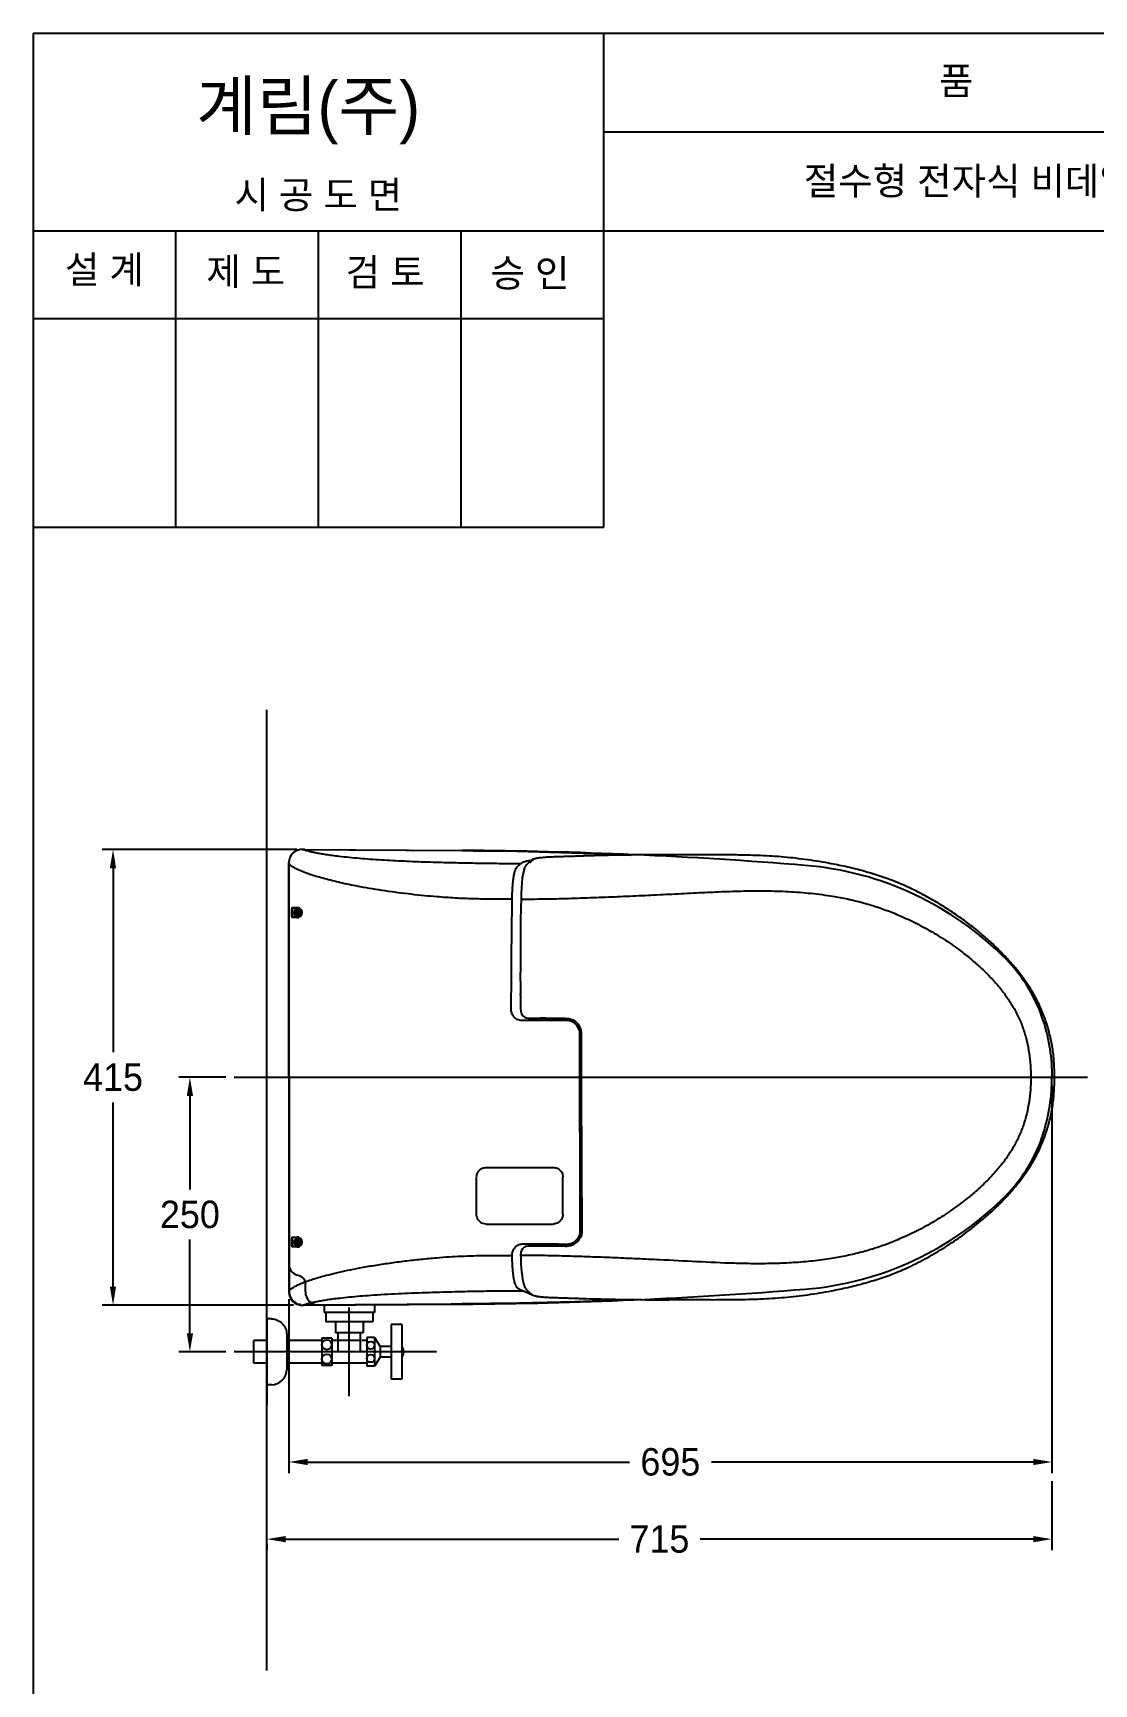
# Model space of a CAD drawing. Header units: millimetres. Extents: x 0 to 1800, y -67 to 2530.
# Drawn here: x 0 to 967, y 1027 to 2530 of the extents above; entities that cross this region are included whole.
import ezdxf
from ezdxf.enums import TextEntityAlignment as Align
from ezdxf.lldxf.tags import DXFTag

# ---------------------------------------------------------------- set-up
doc = ezdxf.new("R2010")
doc.units = ezdxf.units.MM
for name, color, linetype in [('TEXT', 7, 'Continuous'), ('내부선 및 부속', 4, 'Continuous'), ('도각라인', 255, 'Continuous'), ('외형선', 3, 'Continuous'), ('중심선', 1, 'DASHED'), ('치수선', 7, 'Continuous')]:
    doc.layers.add(name, color=color, linetype=linetype)
doc.styles.add('____', font='')
doc.styles.add('타이틀', font='H2GTRM.TTF', dxfattribs={"height": 25})
doc.styles.get('____').set_extended_font_data('굴림')
tags = doc.linetypes.add('DASHDOT', pattern=[70, 31, -13, 13, -13]).pattern_tags.tags
tags[10:11] = [DXFTag(74, 4), DXFTag(75, 0), DXFTag(340, '0'), DXFTag(46, 0.0), DXFTag(50, 0.0), DXFTag(44, 0.0), DXFTag(45, 0.0)]
tags[8:9] = [DXFTag(74, 4), DXFTag(75, 0), DXFTag(340, '0'), DXFTag(46, 0.0), DXFTag(50, 0.0), DXFTag(44, 0.0), DXFTag(45, 0.0)]
tags[6:7] = [DXFTag(74, 4), DXFTag(75, 0), DXFTag(340, '0'), DXFTag(46, 0.0), DXFTag(50, 0.0), DXFTag(44, 0.0), DXFTag(45, 0.0)]
tags[4:5] = [DXFTag(74, 4), DXFTag(75, 0), DXFTag(340, '0'), DXFTag(46, 0.0), DXFTag(50, 0.0), DXFTag(44, 0.0), DXFTag(45, 0.0)]
tags = doc.linetypes.add('DASHED', pattern=[25.72, 12.86, -12.86]).pattern_tags.tags
tags[6:7] = [DXFTag(74, 4), DXFTag(75, 0), DXFTag(340, '0'), DXFTag(46, 0.0), DXFTag(50, 0.0), DXFTag(44, 0.0), DXFTag(45, 0.0)]
tags[4:5] = [DXFTag(74, 4), DXFTag(75, 0), DXFTag(340, '0'), DXFTag(46, 0.0), DXFTag(50, 0.0), DXFTag(44, 0.0), DXFTag(45, 0.0)]
doc.dimstyles.new('MSADIM', dxfattribs={"dimtxt": 33, "dimasz": 17, "dimexe": 10, "dimexo": 7.5, "dimgap": 10, "dimtad": 0, "dimtih": 1, "dimtoh": 1, "dimdec": 0, "dimzin": 1, "dimdsep": 46, "dimtxsty": '____', "dimcen": 11.25, "dimadec": 0, "dimazin": 0, "dimtfac": 1, "dimtdec": 0, "dimtix": 1, "dimtmove": 0, "dimatfit": 3, "dimfxl": 0, "dimtolj": 1, "dimtzin": 1, "dimarcsym": 0})

# ---------------------------------------------------------------- blocks, each defined once
blk = doc.blocks.new('*D2')
at = {"layer": '치수선', "color": 0, "linetype": 'Continuous', "lineweight": -2}
for p, q in [((928.6, 1571.6), (928.6, 1218.8)), ((233.6, 1377.2), (233.6, 1218.8)), ((250.6, 1228.8), (543.8, 1228.8)), ((911.6, 1228.8), (618.4, 1228.8))]:
    blk.add_line(p, q, dxfattribs=at)
at = {"layer": '치수선', "color": 0, "linetype": 'Continuous'}
for points in [[(250.6, 1231.7), (250.6, 1226), (233.6, 1228.8)], [(911.6, 1231.7), (911.6, 1226), (928.6, 1228.8)]]:
    blk.add_solid(points, dxfattribs=at)
at = {"layer": '치수선', "color": 0, "linetype": 'Continuous', "insert": (581.1, 1228.8), "char_height": 25, "attachment_point": 5, "style": '____'}
blk.add_mtext('\\A1;695', dxfattribs=at)
blk = doc.blocks.new('*D3')
at = {"layer": '치수선', "color": 0, "linetype": 'Continuous', "lineweight": -2}
for p, q in [((928.6, 1211.3), (928.6, 1148.6)), ((230.6, 1158.6), (534, 1158.6)), ((911.6, 1158.6), (608.3, 1158.6)), ((213.6, 1154.2), (213.6, 1148.6))]:
    blk.add_line(p, q, dxfattribs=at)
at = {"layer": '치수선', "color": 0, "linetype": 'Continuous'}
for points in [[(230.6, 1161.4), (230.6, 1155.7), (213.6, 1158.6)], [(911.6, 1161.4), (911.6, 1155.7), (928.6, 1158.6)]]:
    blk.add_solid(points, dxfattribs=at)
at = {"layer": '치수선', "color": 0, "linetype": 'Continuous', "insert": (571.1, 1158.6), "char_height": 25, "attachment_point": 5, "style": '____'}
blk.add_mtext('\\A1;715', dxfattribs=at)
blk = doc.blocks.new('*D4')
at = {"layer": '치수선', "color": 0, "linetype": 'Continuous', "lineweight": -2}
for p, q in [((176.1, 1579.1), (133.4, 1579.1)), ((143.4, 1562.1), (143.4, 1476.9)), ((143.4, 1346.1), (143.4, 1431.3)), ((176.1, 1329.1), (133.4, 1329.1))]:
    blk.add_line(p, q, dxfattribs=at)
at = {"layer": '치수선', "color": 0, "linetype": 'Continuous'}
for points in [[(140.6, 1562.1), (146.3, 1562.1), (143.4, 1579.1)], [(140.6, 1346.1), (146.3, 1346.1), (143.4, 1329.1)]]:
    blk.add_solid(points, dxfattribs=at)
at = {"layer": '치수선', "color": 0, "linetype": 'Continuous', "insert": (143.4, 1454.1), "char_height": 25, "attachment_point": 5, "style": '____'}
blk.add_mtext('\\A1;250', dxfattribs=at)
blk = doc.blocks.new('*D5')
at = {"layer": '치수선', "color": 0, "linetype": 'Continuous', "lineweight": -2}
for p, q in [((240.8, 1786.5), (63.4, 1786.5)), ((73.4, 1769.5), (73.4, 1601.9)), ((73.4, 1388.6), (73.4, 1556.2)), ((237.9, 1371.6), (63.4, 1371.6))]:
    blk.add_line(p, q, dxfattribs=at)
at = {"layer": '치수선', "color": 0, "linetype": 'Continuous'}
for points in [[(70.5, 1769.5), (76.2, 1769.5), (73.4, 1786.5)], [(70.5, 1388.6), (76.2, 1388.6), (73.4, 1371.6)]]:
    blk.add_solid(points, dxfattribs=at)
at = {"layer": '치수선', "color": 0, "linetype": 'Continuous', "insert": (73.4, 1579.1), "char_height": 25, "attachment_point": 5, "style": '____'}
blk.add_mtext('\\A1;415', dxfattribs=at)

msp = doc.modelspace()

# ---------------------------------------------------------------- linework, layer by layer
at = {"layer": '내부선 및 부속', "linetype": 'Continuous'}
for p, q in [((233.5, 1774.6), (233.8, 1384.3)), ((447.9, 1768.5), (447.8, 1768.4)), ((239.7, 1729.7), (239.8, 1729.9)), ((239.7, 1729.5), (239.7, 1729.7)), ((239.9, 1729.9), (239.8, 1729.5)), ((239.9, 1729.9), (239.8, 1729.5)), ((239.8, 1729.5), (239.8, 1729.5)), ((239.8, 1729.4), (241.1, 1729)), ((239.8, 1729.4), (239.8, 1729.4)), ((239.8, 1729.4), (241.1, 1729)), ((241, 1728.9), (239.8, 1729.3)), ((241.3, 1729.5), (240, 1729.9)), ((240.1, 1730), (241.3, 1729.6)), ((240.7, 1727.6), (241, 1728.9)), ((241.1, 1728.8), (240.7, 1727.6)), ((241.1, 1728.8), (240.7, 1727.6)), ((241.1, 1729), (241.1, 1729)), ((241.1, 1728.8), (241.1, 1728.8)), ((241.3, 1729.6), (241.7, 1730.9)), ((241.8, 1730.8), (241.4, 1729.6)), ((241.8, 1730.8), (241.4, 1729.6)), ((241.4, 1729.6), (241.4, 1729.6)), ((241.8, 1730.8), (241.8, 1730.8)), ((241.9, 1731), (242.1, 1730.9)), ((242.3, 1730.8), (241.9, 1730.9)), ((242, 1729.4), (242.4, 1730.7)), ((243.3, 1728.9), (242, 1729.3)), ((242.1, 1730.9), (242.3, 1730.9)), ((242.4, 1730.6), (242.1, 1729.4)), ((242.1, 1729.4), (243.3, 1729)), ((445.2, 1741.6), (445.1, 1740.9)), ((241.6, 1725.1), (236.8, 1725.1)), ((240.7, 1727.6), (240.7, 1727.6)), ((240.8, 1727.5), (241.2, 1727.4)), ((240.8, 1727.5), (241.2, 1727.4)), ((241, 1727.3), (240.8, 1727.4)), ((241.2, 1727.3), (241, 1727.3)), ((241.2, 1727.4), (241.2, 1727.4)), ((241.3, 1727.4), (241.7, 1728.7)), ((241.8, 1728.6), (241.4, 1727.4)), ((241.6, 1725.1), (241.6, 1725.1)), ((241.8, 1728.7), (243.1, 1728.3)), ((241.8, 1728.7), (243.1, 1728.3)), ((241.8, 1728.7), (241.8, 1728.7)), ((243, 1728.2), (241.8, 1728.6)), ((243.1, 1728.3), (243.1, 1728.3)), ((243.2, 1728.4), (243.3, 1728.8)), ((243.4, 1728.6), (243.3, 1728.4)), ((243.4, 1728.7), (243.4, 1728.6)), ((444.7, 1655.1), (444.7, 1655.1)), ((468.2, 1632.9), (469.2, 1632.9)), ((469.2, 1632.9), (471.3, 1632.9)), ((499, 1440.3), (498.6, 1617.9)), ((404.6, 1454.3), (404.6, 1488.3)), ((413.4, 1497.1), (474.4, 1497.1)), ((483.2, 1454.3), (483.2, 1488.3)), ((413.4, 1445.5), (474.4, 1445.5)), ((239.7, 1429.7), (239.8, 1429.9)), ((239.7, 1429.5), (239.7, 1429.7)), ((239.9, 1429.9), (239.8, 1429.5)), ((239.9, 1429.9), (239.8, 1429.5)), ((239.8, 1429.5), (239.8, 1429.5)), ((239.8, 1429.4), (241.1, 1429)), ((239.8, 1429.4), (239.8, 1429.4)), ((239.8, 1429.4), (241.1, 1429)), ((241, 1428.9), (239.8, 1429.3)), ((241.3, 1429.5), (240, 1429.9)), ((240.1, 1430), (241.3, 1429.6)), ((240.7, 1427.6), (241, 1428.9)), ((241.1, 1428.8), (240.7, 1427.6)), ((241.1, 1428.8), (240.7, 1427.6)), ((241.1, 1429), (241.1, 1429)), ((241.1, 1428.8), (241.1, 1428.8)), ((241.3, 1429.6), (241.7, 1430.9)), ((241.3, 1427.4), (241.7, 1428.7)), ((241.8, 1430.8), (241.4, 1429.6)), ((241.8, 1430.8), (241.4, 1429.6)), ((241.4, 1429.6), (241.4, 1429.6)), ((241.8, 1428.6), (241.4, 1427.4)), ((241.8, 1430.8), (241.8, 1430.8)), ((241.8, 1428.7), (241.8, 1428.7)), ((241.8, 1428.7), (243.1, 1428.3)), ((241.8, 1428.7), (243.1, 1428.3)), ((243, 1428.2), (241.8, 1428.6)), ((241.9, 1431), (242.1, 1430.9)), ((242.3, 1430.8), (241.9, 1430.9)), ((242, 1429.4), (242.4, 1430.7)), ((243.3, 1428.9), (242, 1429.3)), ((242.1, 1430.9), (242.3, 1430.9)), ((242.4, 1430.6), (242.1, 1429.4)), ((242.1, 1429.4), (243.3, 1429)), ((243.1, 1428.3), (243.1, 1428.3)), ((243.2, 1428.4), (243.3, 1428.8)), ((243.4, 1428.6), (243.3, 1428.4)), ((243.4, 1428.7), (243.4, 1428.6)), ((497.6, 1430.8), (497.5, 1430.6)), ((241.6, 1425.1), (236.8, 1425.1)), ((240.7, 1427.6), (240.7, 1427.6)), ((240.8, 1427.5), (241.2, 1427.4)), ((240.8, 1427.5), (241.2, 1427.4)), ((241, 1427.3), (240.8, 1427.4)), ((241.2, 1427.3), (241, 1427.3)), ((241.2, 1427.4), (241.2, 1427.4)), ((241.6, 1425.1), (241.6, 1425.1)), ((240.5, 1399.3), (243.2, 1398.5)), ((248.6, 1383.7), (248.6, 1390.9)), ((265.6, 1371.8), (265.6, 1365.1)), ((311.6, 1372), (311.6, 1365.1)), ((217.6, 1359.1), (213.6, 1359.1)), ((311.6, 1365.1), (265.6, 1365.1)), ((267.1, 1365.1), (267.1, 1356.4)), ((310.1, 1356.4), (267.1, 1356.4)), ((276.1, 1356.4), (276.1, 1346.4)), ((301.1, 1356.4), (301.1, 1346.4)), ((310.1, 1365.1), (310.1, 1356.4)), ((326.6, 1354.1), (326.6, 1304.1)), ((336.6, 1354.1), (326.6, 1354.1)), ((336.6, 1354.1), (336.6, 1304.1)), ((201.6, 1318.9), (201.6, 1339.4)), ((213.6, 1339.4), (201.6, 1339.4)), ((231.6, 1345.1), (231.6, 1313.1)), ((263.6, 1339.4), (231.6, 1339.4)), ((263.6, 1341.6), (263.6, 1316.6)), ((272.6, 1341.6), (263.6, 1341.6)), ((272.6, 1341.6), (272.6, 1316.6)), ((290.6, 1339.4), (272.6, 1339.4)), ((301.1, 1346.4), (276.1, 1346.4)), ((278.4, 1329.1), (278.4, 1346.4)), ((298.9, 1339.4), (288.6, 1339.4)), ((298.9, 1329.1), (298.9, 1346.4)), ((304.6, 1339.4), (300.1, 1339.4)), ((311.6, 1342.1), (304.6, 1342.1)), ((304.6, 1342.1), (304.6, 1316.1)), ((311.6, 1342.1), (311.6, 1316.1)), ((311.6, 1342.1), (316.6, 1333.9)), ((316.6, 1324.4), (311.6, 1316.1)), ((316.6, 1333.9), (316.6, 1324.4)), ((326.6, 1333.9), (316.6, 1333.9)), ((326.6, 1324.4), (316.6, 1324.4)), ((213.6, 1318.9), (201.6, 1318.9)), ((263.6, 1318.9), (231.6, 1318.9)), ((272.6, 1316.6), (263.6, 1316.6)), ((304.6, 1318.9), (272.6, 1318.9)), ((311.6, 1316.1), (304.6, 1316.1)), ((217.6, 1299.1), (213.6, 1299.1)), ((336.6, 1304.1), (326.6, 1304.1))]:
    msp.add_line(p, q, dxfattribs=at)
at = {"layer": '내부선 및 부속', "linetype": 'Continuous', "flags": 128}
for points in [[(248, 1786.5), (288.5, 1786.2), (391.4, 1785.5), (401.4, 1785.4), (441.4, 1784.9), (481.4, 1783.9), (521.4, 1782.6), (545.4, 1781.5)], [(458.9, 1778.4), (458.5, 1778.3), (456.5, 1777.8), (455.4, 1777.3), (454.9, 1776.9), (454.4, 1776.6), (453.8, 1776.1), (453.2, 1775.6), (452.5, 1775), (451.6, 1774.2), (450.7, 1773.3), (450, 1772.5), (449.4, 1771.7), (448.9, 1771), (448.6, 1770.4), (448.3, 1769.7), (448, 1768.8), (447.9, 1768.6)], [(447.8, 1768.4), (447.2, 1766.2), (446.6, 1763.5), (446.2, 1760.3), (445.7, 1756.1), (445.4, 1751.3), (445.3, 1746.6), (445.2, 1741.6)], [(447.9, 1768.6), (447.6, 1767.8), (447.4, 1767.1)], [(236.2, 1725.6), (236.2, 1726.6), (236.2, 1730.6), (236.2, 1732.6)], [(236.4, 1733.6), (236.6, 1733.6), (237.4, 1733.6), (239.1, 1733.6), (241.1, 1733.6)], [(236.7, 1732.6), (236.7, 1732.8), (236.7, 1732.9), (236.7, 1733), (236.8, 1733.1), (236.9, 1733.1)], [(236.7, 1732.6), (236.7, 1729.1), (236.7, 1725.6)], [(241.6, 1733.1), (238.9, 1733.1), (236.9, 1733.1)], [(239.7, 1729.4), (239.7, 1729.4), (239.7, 1729.5)], [(239.8, 1729.4), (239.8, 1729.4), (239.8, 1729.4), (239.8, 1729.4), (239.7, 1729.4), (239.7, 1729.4), (239.7, 1729.4), (239.7, 1729.4), (239.7, 1729.4)], [(239.8, 1729.9), (239.8, 1729.9), (239.9, 1730)], [(239.8, 1729.5), (239.8, 1729.5), (239.8, 1729.4)], [(239.8, 1729.4), (239.8, 1729.4), (239.8, 1729.4), (239.8, 1729.3), (239.8, 1729.3), (239.8, 1729.3), (239.8, 1729.3), (239.8, 1729.3), (239.8, 1729.3)], [(239.9, 1729.9), (239.9, 1729.9), (239.9, 1729.9), (239.9, 1729.9), (239.9, 1729.9), (239.9, 1729.9), (239.9, 1729.9), (239.9, 1730), (239.9, 1730)], [(239.9, 1729.9), (239.9, 1729.9), (239.9, 1729.9)], [(240, 1729.9), (240, 1729.9), (240, 1729.9), (240, 1729.9), (240, 1730), (240, 1730), (240, 1730), (240, 1730), (240.1, 1730)], [(241.1, 1729), (241.1, 1729), (241.1, 1729), (241.1, 1728.9), (241.1, 1728.9), (241.1, 1728.9), (241.1, 1728.9), (241.1, 1728.9), (241, 1728.9)], [(241.1, 1728.8), (241.1, 1728.8), (241.1, 1728.8), (241.1, 1728.8), (241.1, 1728.8), (241.1, 1728.9), (241.1, 1728.9), (241.1, 1728.9), (241, 1728.9)], [(241.4, 1729.6), (241.4, 1729.6), (241.4, 1729.6), (241.4, 1729.6), (241.4, 1729.6), (241.3, 1729.6), (241.3, 1729.6), (241.3, 1729.6), (241.3, 1729.6)], [(241.3, 1729.5), (241.3, 1729.5), (241.3, 1729.5), (241.3, 1729.6), (241.3, 1729.6), (241.3, 1729.6), (241.3, 1729.6), (241.3, 1729.6), (241.3, 1729.6)], [(241.6, 1732.6), (241.6, 1732.7), (241.6, 1732.8), (241.6, 1732.9), (241.6, 1733), (241.6, 1733), (241.6, 1733.1), (241.6, 1733.1), (241.6, 1733.1)], [(241.8, 1730.8), (241.8, 1730.8), (241.8, 1730.8), (241.8, 1730.8), (241.8, 1730.8), (241.7, 1730.9), (241.7, 1730.9), (241.7, 1730.9), (241.7, 1730.9)], [(241.8, 1731), (241.9, 1731), (241.9, 1731)], [(241.9, 1730.9), (241.9, 1730.9), (241.9, 1730.9), (241.9, 1730.9), (241.9, 1730.9), (241.9, 1731), (241.8, 1731), (241.8, 1731), (241.8, 1731)], [(241.9, 1730.9), (241.9, 1730.9), (241.9, 1730.9)], [(242.1, 1729.4), (242, 1729.4), (242, 1729.4), (242, 1729.4), (242, 1729.4), (242, 1729.4), (242, 1729.4), (242, 1729.4), (242, 1729.4)], [(242.1, 1729.4), (242, 1729.4), (242, 1729.4), (242, 1729.3), (242, 1729.3), (242, 1729.3), (242, 1729.3), (242, 1729.3), (242, 1729.3)], [(242.3, 1730.9), (242.3, 1730.9), (242.4, 1730.8)], [(242.3, 1730.8), (242.3, 1730.8), (242.3, 1730.8)], [(242.3, 1730.8), (242.3, 1730.8), (242.3, 1730.8), (242.3, 1730.8), (242.3, 1730.8), (242.4, 1730.8), (242.4, 1730.8), (242.4, 1730.8), (242.4, 1730.8)], [(242.4, 1730.7), (242.4, 1730.7), (242.4, 1730.7), (242.4, 1730.7), (242.4, 1730.6), (242.4, 1730.6), (242.4, 1730.6), (242.4, 1730.6), (242.4, 1730.6)], [(243.3, 1729), (243.3, 1729), (243.3, 1729), (243.3, 1728.9), (243.3, 1728.9), (243.3, 1728.9), (243.3, 1728.9), (243.3, 1728.9), (243.3, 1728.9)], [(243.3, 1728.8), (243.3, 1728.8), (243.3, 1728.8)], [(243.4, 1728.8), (243.4, 1728.8), (243.4, 1728.8), (243.4, 1728.8), (243.4, 1728.8), (243.3, 1728.8), (243.3, 1728.8), (243.3, 1728.8), (243.3, 1728.8)], [(243.4, 1728.8), (243.4, 1728.8), (243.4, 1728.7)], [(445.1, 1740.9), (444.9, 1734.2), (444.6, 1720.9), (444.6, 1707.5), (444.6, 1674.8)], [(241.1, 1724.6), (240.7, 1724.6), (239.4, 1724.6), (237.7, 1724.6), (236.4, 1724.6)], [(236.8, 1725.1), (236.8, 1725.2), (236.7, 1725.2), (236.7, 1725.4), (236.7, 1725.5), (236.7, 1725.6)], [(236.8, 1725.1), (238.9, 1725.1), (241.6, 1725.1)], [(240.7, 1727.6), (240.7, 1727.6), (240.7, 1727.6), (240.7, 1727.6), (240.7, 1727.6), (240.7, 1727.6), (240.7, 1727.6), (240.7, 1727.6), (240.7, 1727.6)], [(240.7, 1727.4), (240.7, 1727.4), (240.7, 1727.5), (240.7, 1727.5), (240.8, 1727.5), (240.8, 1727.5), (240.8, 1727.5), (240.8, 1727.5), (240.8, 1727.5)], [(240.8, 1727.4), (240.8, 1727.4), (240.7, 1727.4)], [(240.8, 1727.5), (240.8, 1727.5), (240.8, 1727.5)], [(241.2, 1727.4), (241.2, 1727.3), (241.2, 1727.3)], [(241.3, 1727.3), (241.2, 1727.2), (241.2, 1727.3)], [(241.3, 1727.3), (241.3, 1727.3), (241.3, 1727.3), (241.3, 1727.3), (241.2, 1727.3), (241.2, 1727.3), (241.2, 1727.3), (241.2, 1727.3), (241.2, 1727.3)], [(241.4, 1727.4), (241.4, 1727.4), (241.4, 1727.4), (241.4, 1727.4), (241.3, 1727.4), (241.3, 1727.4), (241.3, 1727.4), (241.3, 1727.4), (241.3, 1727.4)], [(241.8, 1728.6), (241.8, 1728.6), (241.8, 1728.6), (241.8, 1728.6), (241.7, 1728.6), (241.7, 1728.7), (241.7, 1728.7), (241.7, 1728.7), (241.7, 1728.7)], [(241.8, 1728.6), (241.8, 1728.6), (241.8, 1728.7), (241.8, 1728.7), (241.8, 1728.7), (241.8, 1728.7), (241.8, 1728.7), (241.8, 1728.7), (241.8, 1728.7)], [(243, 1728.2), (243.1, 1728.3), (243.1, 1728.3), (243.1, 1728.3), (243.1, 1728.3), (243.1, 1728.3), (243.1, 1728.3), (243.1, 1728.3), (243.1, 1728.3)], [(243.3, 1728.3), (243.2, 1728.3), (243.2, 1728.3), (243.2, 1728.3), (243.2, 1728.3), (243.2, 1728.3), (243.2, 1728.3), (243.2, 1728.3), (243.2, 1728.4)], [(243.2, 1728.4), (243.2, 1728.4), (243.2, 1728.4)], [(243.3, 1728.4), (243.3, 1728.3), (243.3, 1728.3)], [(444.7, 1666.6), (444.7, 1661), (444.7, 1655.1)], [(444.7, 1666.6), (444.7, 1666.5), (444.7, 1655.1)], [(444.7, 1654.2), (444.7, 1651.9), (444.7, 1648), (444.7, 1645.4), (444.7, 1643.1), (444.7, 1641.1), (444.8, 1639.2), (445.4, 1637), (446.4, 1635.4), (448.3, 1633.9)], [(448.3, 1633.9), (449.9, 1633.2), (451.6, 1633)], [(471.3, 1632.9), (473.2, 1632.9), (476.5, 1632.9), (477.1, 1632.9), (479.9, 1632.9), (479.9, 1632.9)], [(479.9, 1632.9), (481.2, 1632.9), (485.3, 1632.9), (488.9, 1632.6), (492.2, 1631.5), (494.8, 1629.8), (496.8, 1627.8), (498.3, 1625.5), (499.2, 1623.3), (499.9, 1620.2), (499.9, 1617.4), (499.9, 1614.5), (499.9, 1611.5), (499.9, 1608.4), (499.9, 1605.2), (499.9, 1597), (499.9, 1588.4), (499.9, 1573.6), (499.9, 1559.4), (499.9, 1543), (500, 1526.5), (500, 1509.9), (500.1, 1497.5), (500.1, 1484.9), (500.2, 1473), (500.3, 1466.4), (500.3, 1460.3), (500.3, 1454.2), (500.4, 1447.1), (500.4, 1444.1), (500.4, 1441.1), (500.4, 1437.9), (500, 1435.8), (499.4, 1433.8), (497.7, 1431)], [(236.2, 1425.6), (236.2, 1426.6), (236.2, 1430.6), (236.2, 1432.6)], [(236.4, 1433.6), (236.6, 1433.6), (237.4, 1433.6), (239.1, 1433.6), (241.1, 1433.6)], [(236.7, 1432.6), (236.7, 1432.8), (236.7, 1432.9), (236.7, 1433), (236.8, 1433.1), (236.9, 1433.1)], [(236.7, 1432.6), (236.7, 1429.1), (236.7, 1425.6)], [(241.6, 1433.1), (238.9, 1433.1), (236.9, 1433.1)], [(239.7, 1429.4), (239.7, 1429.4), (239.7, 1429.5)], [(239.8, 1429.4), (239.8, 1429.4), (239.8, 1429.4), (239.8, 1429.4), (239.7, 1429.4), (239.7, 1429.4), (239.7, 1429.4), (239.7, 1429.4), (239.7, 1429.4)], [(239.8, 1429.9), (239.8, 1429.9), (239.9, 1430)], [(239.8, 1429.5), (239.8, 1429.5), (239.8, 1429.4)], [(239.8, 1429.4), (239.8, 1429.4), (239.8, 1429.4), (239.8, 1429.3), (239.8, 1429.3), (239.8, 1429.3), (239.8, 1429.3), (239.8, 1429.3), (239.8, 1429.3)], [(239.9, 1429.9), (239.9, 1429.9), (239.9, 1429.9), (239.9, 1429.9), (239.9, 1429.9), (239.9, 1429.9), (239.9, 1429.9), (239.9, 1430), (239.9, 1430)], [(239.9, 1429.9), (239.9, 1429.9), (239.9, 1429.9)], [(240, 1429.9), (240, 1429.9), (240, 1429.9), (240, 1429.9), (240, 1430), (240, 1430), (240, 1430), (240, 1430), (240.1, 1430)], [(241.1, 1429), (241.1, 1429), (241.1, 1429), (241.1, 1428.9), (241.1, 1428.9), (241.1, 1428.9), (241.1, 1428.9), (241.1, 1428.9), (241, 1428.9)], [(241.1, 1428.8), (241.1, 1428.8), (241.1, 1428.8), (241.1, 1428.8), (241.1, 1428.8), (241.1, 1428.9), (241.1, 1428.9), (241.1, 1428.9), (241, 1428.9)], [(241.3, 1429.5), (241.3, 1429.5), (241.3, 1429.5), (241.3, 1429.6), (241.3, 1429.6), (241.3, 1429.6), (241.3, 1429.6), (241.3, 1429.6), (241.3, 1429.6)], [(241.4, 1429.6), (241.4, 1429.6), (241.4, 1429.6), (241.4, 1429.6), (241.4, 1429.6), (241.3, 1429.6), (241.3, 1429.6), (241.3, 1429.6), (241.3, 1429.6)], [(241.8, 1430.8), (241.8, 1430.8), (241.8, 1430.8), (241.8, 1430.8), (241.8, 1430.8), (241.7, 1430.9), (241.7, 1430.9), (241.7, 1430.9), (241.7, 1430.9)], [(241.8, 1428.6), (241.8, 1428.6), (241.8, 1428.6), (241.8, 1428.6), (241.7, 1428.6), (241.7, 1428.7), (241.7, 1428.7), (241.7, 1428.7), (241.7, 1428.7)], [(241.9, 1430.9), (241.9, 1430.9), (241.9, 1430.9), (241.9, 1430.9), (241.9, 1430.9), (241.9, 1431), (241.8, 1431), (241.8, 1431), (241.8, 1431)], [(241.8, 1431), (241.9, 1431), (241.9, 1431)], [(241.8, 1428.6), (241.8, 1428.6), (241.8, 1428.7), (241.8, 1428.7), (241.8, 1428.7), (241.8, 1428.7), (241.8, 1428.7), (241.8, 1428.7), (241.8, 1428.7)], [(241.9, 1430.9), (241.9, 1430.9), (241.9, 1430.9)], [(242.1, 1429.4), (242, 1429.4), (242, 1429.4), (242, 1429.3), (242, 1429.3), (242, 1429.3), (242, 1429.3), (242, 1429.3), (242, 1429.3)], [(242.1, 1429.4), (242, 1429.4), (242, 1429.4), (242, 1429.4), (242, 1429.4), (242, 1429.4), (242, 1429.4), (242, 1429.4), (242, 1429.4)], [(242.3, 1430.9), (242.3, 1430.9), (242.4, 1430.8)], [(242.3, 1430.8), (242.3, 1430.8), (242.3, 1430.8), (242.3, 1430.8), (242.3, 1430.8), (242.4, 1430.8), (242.4, 1430.8), (242.4, 1430.8), (242.4, 1430.8)], [(242.3, 1430.8), (242.3, 1430.8), (242.3, 1430.8)], [(242.4, 1430.7), (242.4, 1430.7), (242.4, 1430.7), (242.4, 1430.7), (242.4, 1430.6), (242.4, 1430.6), (242.4, 1430.6), (242.4, 1430.6), (242.4, 1430.6)], [(243, 1428.2), (243.1, 1428.3), (243.1, 1428.3), (243.1, 1428.3), (243.1, 1428.3), (243.1, 1428.3), (243.1, 1428.3), (243.1, 1428.3), (243.1, 1428.3)], [(243.2, 1428.4), (243.2, 1428.4), (243.2, 1428.4)], [(243.3, 1428.3), (243.2, 1428.3), (243.2, 1428.3), (243.2, 1428.3), (243.2, 1428.3), (243.2, 1428.3), (243.2, 1428.3), (243.2, 1428.3), (243.2, 1428.4)], [(243.3, 1429), (243.3, 1429), (243.3, 1429), (243.3, 1428.9), (243.3, 1428.9), (243.3, 1428.9), (243.3, 1428.9), (243.3, 1428.9), (243.3, 1428.9)], [(243.4, 1428.8), (243.4, 1428.8), (243.4, 1428.8), (243.4, 1428.8), (243.4, 1428.8), (243.3, 1428.8), (243.3, 1428.8), (243.3, 1428.8), (243.3, 1428.8)], [(243.3, 1428.8), (243.3, 1428.8), (243.3, 1428.8)], [(243.3, 1428.4), (243.3, 1428.3), (243.3, 1428.3)], [(243.4, 1428.8), (243.4, 1428.8), (243.4, 1428.7)], [(497.7, 1431), (497.6, 1430.7), (497.5, 1430.7)], [(241.1, 1424.6), (240.7, 1424.6), (239.4, 1424.6), (237.7, 1424.6), (236.4, 1424.6)], [(236.8, 1425.1), (236.8, 1425.2), (236.7, 1425.2), (236.7, 1425.4), (236.7, 1425.5), (236.7, 1425.6)], [(236.8, 1425.1), (238.9, 1425.1), (241.6, 1425.1)], [(240.7, 1427.6), (240.7, 1427.6), (240.7, 1427.6), (240.7, 1427.6), (240.7, 1427.6), (240.7, 1427.6), (240.7, 1427.6), (240.7, 1427.6), (240.7, 1427.6)], [(240.7, 1427.4), (240.7, 1427.4), (240.7, 1427.5), (240.7, 1427.5), (240.8, 1427.5), (240.8, 1427.5), (240.8, 1427.5), (240.8, 1427.5), (240.8, 1427.5)], [(240.8, 1427.4), (240.8, 1427.4), (240.7, 1427.4)], [(240.8, 1427.5), (240.8, 1427.5), (240.8, 1427.5)], [(241.2, 1427.4), (241.2, 1427.3), (241.2, 1427.3)], [(241.3, 1427.3), (241.3, 1427.3), (241.3, 1427.3), (241.3, 1427.3), (241.2, 1427.3), (241.2, 1427.3), (241.2, 1427.3), (241.2, 1427.3), (241.2, 1427.3)], [(241.3, 1427.3), (241.2, 1427.2), (241.2, 1427.3)], [(241.4, 1427.4), (241.4, 1427.4), (241.4, 1427.4), (241.4, 1427.4), (241.3, 1427.4), (241.3, 1427.4), (241.3, 1427.4), (241.3, 1427.4), (241.3, 1427.4)], [(444.7, 1418.3), (444.8, 1413.7), (445, 1409.4), (445.2, 1405.5), (445.5, 1402.2), (446, 1398.4), (446.5, 1395.3), (447, 1392.8), (447.7, 1390.2), (448.3, 1388.6), (448.7, 1387.8), (448.9, 1387.3), (449.2, 1386.9), (449.6, 1386.3), (450.1, 1385.7), (450.7, 1385), (451.6, 1384.2), (452.4, 1383.4), (453.2, 1382.7), (453.9, 1382.1), (454.6, 1381.6), (455.2, 1381.1), (456, 1380.7), (457.9, 1380.1), (458.7, 1380)], [(451.1, 1425.3), (449.1, 1424.9), (448.3, 1424.5)], [(458.6, 1425.4), (457, 1425.4), (451.1, 1425.3)], [(466.9, 1425.3), (461.9, 1425.3), (458.6, 1425.4)], [(473.8, 1425.3), (473.2, 1425.3), (467, 1425.3), (466.9, 1425.3)], [(485.2, 1425.3), (483, 1425.3), (477.9, 1425.3), (473.7, 1425.3)], [(242.9, 1372.3), (243, 1372.2), (243.4, 1372.1), (243.7, 1372.1), (243.8, 1372), (243.9, 1372), (243.9, 1372)], [(244, 1372), (243.9, 1372), (243.9, 1372)], [(244, 1371.7), (244.3, 1371.6), (246.6, 1371.6)], [(546.9, 1376.7), (534, 1376.1), (494, 1374.7), (442.7, 1373.4), (391.4, 1372.7), (381.4, 1372.6), (341.4, 1372.3), (246.6, 1371.6)]]:
    msp.add_lwpolyline(points, dxfattribs=at)
for points in [[(243.2, 1398.5, -0.322828), (248.6, 1390.9)], [(217.6, 1359.1, -0.414214), (231.6, 1345.1)], [(336.6, 1333.6, -0.31563), (336.6, 1324.6)]]:
    msp.add_lwpolyline(points, format="xyb", dxfattribs=at)
at = {"layer": '내부선 및 부속', "linetype": 'Continuous'}
for centre, radius in [((241.6, 1729.1), 3.4), ((241.6, 1429.1), 3.4), ((268.1, 1335.6), 4.5), ((308.1, 1335.1), 3.5), ((268.1, 1322.6), 4.5), ((308.1, 1323.1), 3.5)]:
    msp.add_circle(centre, radius, dxfattribs=at)
for centre, radius, start, end in [((245.7, 1774.6), 12.1, 79.1012, 182.9939), ((237.6, 1732.9), 1.46, 148.5189, 189.3673), ((249.2, 1759.2), 31.2, 252.2944, 252.4795), ((241.6, 1729.1), 1.9, 171.1944, 243.4873), ((239.9, 1729.5), 0.2, 189.8662, 252.3409), ((229.7, 1698.2), 33.2, 72.2108, 72.3845), ((239.9, 1729.5), 0.1, 162.3409, 252.3409), ((239.9, 1729.5), 0.1, 189.8662, 252.3409), ((241.6, 1729.1), 1.9, 81.1944, 153.4873), ((240, 1729.8), 0.2, 72.3409, 134.8156), ((240, 1729.8), 0.1, 72.3409, 134.8156), ((241.1, 1729.1), 4.5, 269.7576, 90.2466), ((241, 1728.9), 0.1, 342.3409, 72.3409), ((241, 1728.9), 0.1, 342.3409, 72.3409), ((241.3, 1729.6), 0.1, 252.3409, 342.3409), ((241.3, 1729.6), 0.1, 325.6017, 342.3409), ((241.6, 1729.1), 4, 270.0019, 89.9981), ((241.9, 1730.8), 0.2, 99.8662, 162.3409), ((241.9, 1730.8), 0.1, 99.8662, 162.3409), ((241.9, 1730.8), 0.1, 145.6017, 162.3409), ((272.3, 1721.3), 31.9, 162.2954, 162.4765), ((242.1, 1729.4), 0.1, 162.3409, 252.3409), ((211.4, 1740.7), 32.5, 342.2078, 342.3855), ((242.3, 1730.7), 0.1, 342.3409, 44.8156), ((241.6, 1729.1), 1.9, 351.1944, 63.4873), ((242.3, 1730.7), 0.2, 342.3409, 44.8156), ((243.2, 1728.8), 0.2, 9.8662, 72.3409), ((243.2, 1728.8), 0.1, 9.8662, 72.3409), ((237.6, 1725.4), 1.45, 170.426, 211.604), ((240.8, 1727.6), 0.2, 162.3409, 224.8156), ((240.8, 1727.6), 0.1, 162.3409, 224.8156), ((240.8, 1727.6), 0.1, 162.3409, 252.3409), ((271.2, 1717.7), 31.9, 162.2052, 162.3864), ((210.2, 1737.1), 32.5, 342.2962, 342.474), ((241.2, 1727.4), 0.1, 279.8662, 342.3409), ((241.2, 1727.4), 0.1, 252.3409, 325.6017), ((241.6, 1729.1), 1.9, 261.1944, 333.4873), ((241.2, 1727.4), 0.2, 279.8662, 342.3409), ((241.8, 1728.6), 0.1, 72.3409, 162.3409), ((241.8, 1728.6), 0.1, 72.3409, 145.6017), ((243.1, 1728.4), 0.2, 252.3409, 314.8156), ((243.1, 1728.4), 0.1, 252.3409, 314.8156), ((243.1, 1728.4), 0.1, 252.3409, 325.6017), ((252.7, 1758.1), 31.2, 252.2022, 252.3874), ((233.3, 1697.1), 33.2, 72.2972, 72.471), ((-3292.7, 1640.3), 3737.5, 0.4028, 0.5287), ((424.9, 1655), 19.8, 356.6863, 0.5503), ((464.2, 2435.2), 802.3, 269.102, 270.3579), ((468.1, 1662.9), 30, 268.7401, 270.1489), ((237.6, 1432.9), 1.46, 148.5189, 189.3673), ((249.2, 1459.2), 31.2, 252.2944, 252.4795), ((239.9, 1429.5), 0.2, 189.8662, 252.3409), ((241.6, 1429.1), 1.9, 171.1944, 243.4873), ((229.7, 1398.2), 33.2, 72.2108, 72.3845), ((239.9, 1429.5), 0.1, 162.3409, 252.3409), ((239.9, 1429.5), 0.1, 189.8662, 252.3409), ((241.6, 1429.1), 1.9, 81.1944, 153.4873), ((240, 1429.8), 0.2, 72.3409, 134.8156), ((240, 1429.8), 0.1, 72.3409, 134.8156), ((241.1, 1429.1), 4.5, 269.7576, 90.2466), ((241, 1428.9), 0.1, 342.3409, 72.3409), ((241, 1428.9), 0.1, 342.3409, 72.3409), ((241.3, 1429.6), 0.1, 252.3409, 342.3409), ((241.6, 1429.1), 1.9, 261.1944, 333.4873), ((241.3, 1429.6), 0.1, 325.6017, 342.3409), ((241.6, 1429.1), 4, 270.0019, 89.9981), ((241.9, 1430.8), 0.2, 99.8662, 162.3409), ((241.8, 1428.6), 0.1, 72.3409, 145.6017), ((241.8, 1428.6), 0.1, 72.3409, 162.3409), ((241.9, 1430.8), 0.1, 145.6017, 162.3409), ((241.9, 1430.8), 0.1, 99.8662, 162.3409), ((272.3, 1421.3), 31.9, 162.2954, 162.4765), ((242.1, 1429.4), 0.1, 162.3409, 252.3409), ((211.4, 1440.7), 32.5, 342.2078, 342.3855), ((242.3, 1430.7), 0.1, 342.3409, 44.8156), ((242.3, 1430.7), 0.2, 342.3409, 44.8156), ((241.6, 1429.1), 1.9, 351.1944, 63.4873), ((243.1, 1428.4), 0.2, 252.3409, 314.8156), ((243.1, 1428.4), 0.1, 252.3409, 325.6017), ((243.1, 1428.4), 0.1, 252.3409, 314.8156), ((252.7, 1458.1), 31.2, 252.2022, 252.3874), ((243.2, 1428.8), 0.2, 9.8662, 72.3409), ((243.2, 1428.8), 0.1, 9.8662, 72.3409), ((233.3, 1397.1), 33.2, 72.2972, 72.471), ((486.2, 1439.8), 14.5, 266.1417, 321.1552), ((237.6, 1425.4), 1.45, 170.426, 211.604), ((240.8, 1427.6), 0.2, 162.3409, 224.8156), ((240.8, 1427.6), 0.1, 162.3409, 252.3409), ((240.8, 1427.6), 0.1, 162.3409, 224.8156), ((271.2, 1417.7), 31.9, 162.2052, 162.3864), ((241.2, 1427.4), 0.1, 252.3409, 325.6017), ((241.2, 1427.4), 0.1, 279.8662, 342.3409), ((210.2, 1437.1), 32.5, 342.2962, 342.474), ((241.2, 1427.4), 0.2, 279.8662, 342.3409), ((451.5, 1418.5), 6.78, 125.6919, 182.0301), ((452.1, 1417.7), 7.81, 119.4652, 125.722), ((243.6, 1408.8), 10, 180, 251.5651), ((246.3, 1384.3), 12.5, 180.0393, 254.268), ((260.6, 1383.7), 12, 180, 270.3516), ((226.9, 1309.5), 64.8, 74.689, 75.649), ((244.1, 1372.1), 0.5, 180.3416, 261.3025), ((263, 1373.1), 19.1, 183.2583, 184.1298), ((217.6, 1313.1), 14, 270, 360)]:
    msp.add_arc(centre, radius, start, end, dxfattribs=at)
for points, knots in [([(445, 1773.5), (433.8, 1773.6), (422.6, 1773.6), (405.6, 1773.9), (388.2, 1774.2), (372.8, 1774.6), (359.7, 1775), (349, 1775.3), (338.5, 1775.8), (328.2, 1776.3), (317.9, 1776.8), (307.7, 1777.5), (297.8, 1778.3), (288.3, 1779.2), (280.1, 1780.1), (273.2, 1780.9), (267.5, 1781.8), (262.4, 1782.6), (258.1, 1783.4), (254.5, 1784.2), (251.6, 1784.9), (249.5, 1785.5), (248, 1786), (247.1, 1786.5), (246.7, 1786.7), (246.6, 1786.7), (246.6, 1786.7)], [0, 0, 0, 0, 0.064012, 0.132694, 0.202073, 0.2708, 0.315636, 0.35721, 0.398815, 0.440518, 0.482162, 0.523833, 0.565491, 0.607062, 0.648707, 0.679915, 0.711169, 0.742263, 0.773422, 0.804615, 0.835803, 0.866985, 0.898164, 0.938287, 0.978539, 1, 1, 1, 1]), ([(447.1, 1775.1), (447.4, 1775.2), (448, 1775.5), (449.3, 1775.9), (451, 1776.3), (452.8, 1776.5), (454.1, 1776.7), (454.6, 1776.7)], [0, 0, 0, 0, 0.222617, 0.435601, 0.65542, 0.870941, 1, 1, 1, 1]), ([(549.2, 1781.6), (541.9, 1781.5), (526.4, 1781.3), (509.4, 1780.8), (498.1, 1780.5), (493.5, 1780.3), (488.9, 1780.2), (484.3, 1780), (479.7, 1779.9), (475.1, 1779.7), (470.4, 1779.6), (466, 1779.3), (462.1, 1778.9), (459, 1778.4), (456.8, 1777.9), (455.4, 1777), (454.2, 1775.7), (453.2, 1774.6), (452.7, 1774.1)], [0, 0, 0, 0, 0.1814, 0.387058, 0.425286, 0.463499, 0.501695, 0.539878, 0.578068, 0.616291, 0.654451, 0.69257, 0.73071, 0.768828, 0.806778, 0.84474, 0.920722, 1, 1, 1, 1]), ([(644.5, 1781.5), (643.5, 1781.5), (635.3, 1781.7), (619.8, 1781.6), (598.3, 1781.6), (575.7, 1781.7), (559.3, 1781.7), (550.1, 1781.6), (549.2, 1781.6)], [0, 0, 0, 0, 0.0319, 0.257439, 0.481766, 0.706449, 0.969865, 1, 1, 1, 1]), ([(931, 1579.1), (930.9, 1583.4), (930.8, 1591.9), (929.5, 1604.5), (927.1, 1617), (923.6, 1629.3), (919, 1641.2), (913.5, 1652.6), (906.9, 1663.5), (899.5, 1673.8), (891.3, 1683.6), (882.7, 1692.8), (873.6, 1701.7), (863.4, 1710.6), (852.1, 1719.6), (839.7, 1728.4), (826.9, 1736.7), (813.7, 1744.3), (800.2, 1751.2), (786.2, 1757.3), (771.9, 1762.5), (757.4, 1766.9), (742.6, 1770.6), (725.6, 1774.1), (706.3, 1777.3), (684.7, 1779.8), (664.1, 1781.1), (650.7, 1781.3), (644.5, 1781.5)], [0, 0, 0, 0, 0.032717, 0.06545, 0.098158, 0.130867, 0.16359, 0.196311, 0.229026, 0.261734, 0.294423, 0.326906, 0.359602, 0.392262, 0.431415, 0.470686, 0.50988, 0.549085, 0.588238, 0.627519, 0.666451, 0.705772, 0.74492, 0.784167, 0.840062, 0.896057, 0.952053, 1, 1, 1, 1]), ([(435.2, 1741.3), (429.6, 1741.3), (418.5, 1741.3), (401.7, 1741.5), (385, 1742.2), (370.1, 1743.3), (356.8, 1744.4), (345.1, 1745.7), (333.1, 1747.2), (321.3, 1748.8), (309.8, 1750.6), (299.5, 1752.4), (290.4, 1754.2), (282.5, 1755.8), (275, 1757.6), (267.9, 1759.4), (261.3, 1761.2), (255.3, 1763), (250, 1764.8), (245.5, 1766.6), (241.7, 1768.2), (238.6, 1769.8), (236.4, 1771.1), (234.8, 1772.4), (233.9, 1773.3), (233.5, 1773.9), (233.6, 1773.9), (233.6, 1773.9)], [0, 0, 0, 0, 0.05939, 0.119488, 0.179202, 0.238814, 0.279295, 0.323099, 0.366965, 0.410611, 0.454369, 0.498012, 0.530823, 0.563526, 0.596261, 0.629018, 0.661793, 0.694477, 0.727168, 0.759884, 0.792646, 0.825385, 0.858056, 0.890746, 0.933147, 0.975569, 1, 1, 1, 1]), ([(437, 1741.1), (437, 1743), (437.1, 1746.8), (437.3, 1752.3), (437.8, 1757.4), (438.4, 1761.9), (439.2, 1765.7), (440.2, 1768.7), (441.2, 1770.6), (442, 1771.2), (442.3, 1771.6)], [0, 0, 0, 0, 0.125188, 0.250228, 0.37523, 0.500223, 0.625184, 0.750095, 0.874994, 1, 1, 1, 1]), ([(445.2, 1741.2), (458.7, 1741.5), (472.6, 1741.6), (493.9, 1742.2), (516.3, 1743), (538.5, 1743.9), (560.6, 1744.9), (582.7, 1746), (604.1, 1747.1), (625, 1748.1), (645.4, 1748.8), (665.7, 1749), (686.2, 1748.5), (706.6, 1747.1), (724.9, 1744.8), (740.8, 1742), (754.2, 1738.8), (767.2, 1735), (779.7, 1730.7), (793, 1725.2), (806.9, 1718.6), (821.4, 1710.5), (835.4, 1701.6), (847.4, 1692.9), (857.4, 1684.7), (865.7, 1677.3), (873.5, 1669.5), (880.9, 1661.1), (887.6, 1652.3), (893.6, 1642.9), (898.8, 1633.1), (902.9, 1622.7), (905.9, 1612), (908, 1601.1), (909.2, 1590), (909.6, 1578.8), (909.2, 1567.7), (907.9, 1556.6), (905.8, 1545.7), (902.7, 1535), (898.5, 1524.7), (893.3, 1514.9), (887.3, 1505.5), (880.5, 1496.7), (873.1, 1488.4), (865.3, 1480.6), (857, 1473.2), (847, 1465.1), (835, 1456.4), (821, 1447.5), (806.5, 1439.5), (792.5, 1432.9), (779.3, 1427.4), (766.6, 1423), (753.5, 1419.3), (739.9, 1416.2), (724.9, 1413.5), (708.7, 1411.4), (691.3, 1410.1), (673.9, 1409.4), (656.5, 1409.3), (633.5, 1409.8), (605.1, 1411.1), (575.8, 1412.7), (551.1, 1413.8), (530.8, 1414.7), (510.5, 1415.5), (490.1, 1416.2), (469.8, 1416.7), (456.2, 1416.9), (444.8, 1416.9)], [0, 0, 0, 0, 0.017468, 0.038115, 0.058774, 0.079457, 0.100133, 0.120761, 0.141444, 0.160355, 0.179317, 0.198197, 0.217134, 0.236065, 0.255007, 0.267935, 0.28084, 0.292946, 0.305088, 0.317189, 0.332344, 0.34748, 0.362611, 0.37778, 0.387871, 0.397986, 0.408084, 0.418164, 0.428265, 0.438365, 0.448457, 0.458563, 0.468641, 0.478758, 0.488851, 0.498949, 0.509052, 0.519132, 0.529242, 0.539332, 0.549389, 0.559483, 0.569568, 0.579688, 0.589778, 0.599854, 0.609951, 0.620083, 0.63519, 0.650344, 0.665466, 0.680608, 0.69272, 0.704817, 0.717428, 0.73034, 0.743166, 0.759319, 0.77546, 0.791634, 0.807718, 0.823902, 0.855557, 0.887274, 0.906147, 0.925024, 0.943903, 0.96274, 0.981629, 1, 1, 1, 1]), ([(437, 1741.1), (436.9, 1741.1), (436.8, 1741.2), (436.4, 1741.2), (435.8, 1741.2), (435.4, 1741.2), (435.2, 1741.3)], [0, 0, 0, 0, 0.243051, 0.500005, 0.756956, 1, 1, 1, 1]), ([(436.1, 1640.6), (436.2, 1657.4), (436.4, 1690.9), (436.8, 1724.4), (437, 1741.1)], [0, 0, 0, 0, 0.500001, 1, 1, 1, 1]), ([(446.4, 1630.7), (445.7, 1630.7), (444.4, 1630.8), (442.4, 1631.3), (440.6, 1632.2), (439.1, 1633.5), (437.7, 1635), (436.8, 1636.7), (436.2, 1638.6), (436.1, 1640), (436.1, 1640.6)], [0, 0, 0, 0, 0.126151, 0.251971, 0.377411, 0.502438, 0.627104, 0.751494, 0.875742, 1, 1, 1, 1]), ([(485.4, 1630.8), (483.9, 1630.8), (480.9, 1630.8), (476.5, 1630.8), (472.3, 1630.8), (468.4, 1630.8), (464.8, 1630.7), (461.5, 1630.7), (455.4, 1630.7), (450.5, 1630.7), (446.4, 1630.7)], [0, 0, 0, 0, 0.116248, 0.23082, 0.343726, 0.438592, 0.530234, 0.62105, 0.686542, 1, 1, 1, 1]), ([(467.5, 1632.9), (467, 1632.9), (466.1, 1632.9), (464.9, 1632.9), (463.7, 1632.9), (462.8, 1632.9), (462.4, 1632.9), (462.4, 1632.9)], [0, 0, 0, 0, 0.274061, 0.51567, 0.733089, 0.993741, 1, 1, 1, 1]), ([(498.6, 1617.9), (498.6, 1618.8), (498.6, 1620.5), (497.9, 1623.1), (496.6, 1625.4), (495, 1627.4), (492.9, 1629), (490.6, 1630.2), (488, 1630.8), (486.3, 1630.8), (485.4, 1630.8)], [0, 0, 0, 0, 0.125206, 0.250056, 0.375062, 0.499992, 0.62498, 0.749895, 0.874969, 1, 1, 1, 1]), ([(458.3, 1380.1), (458.5, 1380), (459.2, 1379.8), (460.4, 1379.6), (462.6, 1379.3), (465.9, 1379), (470.7, 1378.7), (475.7, 1378.6), (480.7, 1378.4), (485.7, 1378.2), (490.7, 1378.1), (495.6, 1377.9), (508.1, 1377.5), (527, 1377), (552.4, 1376.6), (575.8, 1376.6), (598.4, 1376.7), (619.9, 1376.6), (641.5, 1376.7), (663.1, 1377.2), (684.8, 1378.5), (706.4, 1381), (725.6, 1384.2), (742.6, 1387.7), (757.4, 1391.4), (771.9, 1395.8), (786.3, 1401), (801.4, 1407.6), (817.1, 1415.8), (833.4, 1425.6), (849.1, 1436.4), (862.4, 1446.8), (873.6, 1456.6), (882.7, 1465.4), (891.3, 1474.7), (899.5, 1484.5), (906.9, 1494.7), (913.5, 1505.6), (919, 1517.1), (923.6, 1529), (927.1, 1541.2), (929.5, 1553.8), (930.8, 1566.4), (930.9, 1574.9), (931, 1579.1)], [0, 0, 0, 0, 0.002589, 0.006629, 0.01076, 0.018789, 0.027616, 0.036445, 0.045218, 0.053969, 0.06279, 0.071601, 0.080365, 0.128693, 0.171795, 0.214974, 0.252299, 0.289793, 0.327062, 0.364415, 0.40187, 0.43917, 0.476502, 0.502678, 0.52879, 0.555017, 0.581089, 0.607289, 0.639937, 0.672579, 0.70534, 0.738021, 0.759853, 0.781624, 0.803469, 0.82521, 0.847058, 0.868888, 0.890742, 0.912578, 0.934447, 0.95629, 0.978139, 1, 1, 1, 1]), ([(404.6, 1488.4), (404.7, 1489.3), (404.8, 1490.3), (405.5, 1492.4), (406.1, 1493.4), (407.8, 1495.2), (408.7, 1495.9), (411, 1496.8), (412.1, 1496.9), (413.2, 1497.1), (413.3, 1497.1), (413.3, 1497.1)], [0, 0, 0, 0, 0.220349, 0.220349, 0.477934, 0.477934, 0.73552, 0.73552, 0.993105, 0.993105, 1, 1, 1, 1]), ([(474.5, 1497.1), (475.4, 1497), (476.4, 1496.9), (478.5, 1496.2), (479.5, 1495.5), (481.3, 1493.9), (482, 1492.9), (482.9, 1490.7), (483.1, 1489.5), (483.2, 1488.4), (483.2, 1488.4), (483.2, 1488.4)], [0, 0, 0, 0, 0.220713, 0.220713, 0.478508, 0.478508, 0.736304, 0.736304, 0.9941, 0.9941, 1, 1, 1, 1]), ([(413.3, 1445.5), (412.4, 1445.6), (411.4, 1445.7), (409.7, 1446.2), (409, 1446.6), (407.8, 1447.5), (407.2, 1448), (405.7, 1449.7), (405.1, 1451.1), (404.6, 1453.1), (404.6, 1453.7), (404.6, 1454.3)], [0, 0, 0, 0, 0.214586, 0.214586, 0.383388, 0.383388, 0.552189, 0.552189, 0.874057, 0.874057, 1, 1, 1, 1]), ([(483.2, 1454.2), (483.1, 1453.3), (483, 1452.3), (482.3, 1450.2), (481.6, 1449.1), (480, 1447.4), (479, 1446.7), (476.8, 1445.8), (475.7, 1445.6), (474.6, 1445.5), (474.5, 1445.5), (474.5, 1445.5)], [0, 0, 0, 0, 0.219943, 0.219943, 0.476821, 0.476821, 0.7337, 0.7337, 0.990579, 0.990579, 1, 1, 1, 1]), ([(486, 1427.3), (486.8, 1427.3), (488.6, 1427.3), (491.1, 1427.9), (493.4, 1429.1), (495.5, 1430.8), (497.1, 1432.8), (498.3, 1435.1), (499, 1437.6), (499, 1439.4), (499, 1440.3)], [0, 0, 0, 0, 0.125075, 0.249955, 0.374934, 0.49994, 0.625025, 0.750062, 0.874867, 1, 1, 1, 1]), ([(233.8, 1384.7), (233.8, 1384.8), (234.1, 1385.2), (234.8, 1385.9), (236.4, 1387.1), (238.6, 1388.5), (241.6, 1390), (245.3, 1391.6), (249.8, 1393.4), (255, 1395.2), (261, 1397), (268.2, 1399), (276.9, 1401.2), (287.1, 1403.4), (298.6, 1405.7), (311.3, 1407.9), (325.2, 1410), (339.3, 1411.9), (353.7, 1413.5), (367.2, 1414.8), (379.5, 1415.7), (390.7, 1416.3), (401.8, 1416.7), (412.9, 1416.9), (423.7, 1417), (430.9, 1417), (437, 1417)], [0, 0, 0, 0, 0.015467, 0.060145, 0.094504, 0.128862, 0.163425, 0.197846, 0.232232, 0.266659, 0.301196, 0.335503, 0.381604, 0.427513, 0.473518, 0.528819, 0.583939, 0.639273, 0.694391, 0.75002, 0.793592, 0.835318, 0.87733, 0.918895, 0.961183, 1, 1, 1, 1]), ([(437, 1417.5), (437, 1418.2), (437.1, 1419.5), (437.7, 1421.4), (438.6, 1423.2), (439.9, 1424.7), (441.5, 1425.9), (443.3, 1426.8), (445.2, 1427.4), (446.5, 1427.4), (447.2, 1427.5)], [0, 0, 0, 0, 0.124473, 0.248791, 0.373152, 0.497709, 0.622606, 0.747955, 0.873757, 1, 1, 1, 1]), ([(442.3, 1386.7), (442, 1387), (441.2, 1387.7), (440.2, 1389.6), (439.2, 1392.6), (438.4, 1396.4), (437.8, 1400.9), (437.3, 1406), (437.1, 1411.5), (437, 1415.3), (437, 1417.1)], [0, 0, 0, 0, 0.125003, 0.2499, 0.374812, 0.499776, 0.624773, 0.749777, 0.874815, 1, 1, 1, 1]), ([(447.2, 1427.5), (451.5, 1427.4), (460.1, 1427.4), (473.1, 1427.4), (481.7, 1427.3), (486, 1427.3)], [0, 0, 0, 0, 0.331974, 0.663906, 1, 1, 1, 1]), ([(246.6, 1371.6), (246.6, 1371.6), (246.7, 1371.6), (247.1, 1371.8), (248, 1372.2), (249.6, 1372.8), (251.7, 1373.4), (254.6, 1374.1), (258.2, 1374.9), (262.6, 1375.7), (267.7, 1376.5), (273.5, 1377.4), (280.5, 1378.2), (288.8, 1379.1), (298.4, 1380), (309, 1380.8), (320.5, 1381.6), (333, 1382.2), (345.6, 1382.8), (358.2, 1383.2), (370.4, 1383.6), (382.2, 1383.9), (393.8, 1384.2), (405.4, 1384.4), (417.1, 1384.6), (428.3, 1384.7), (435.6, 1384.7), (446.9, 1384.7)], [0, 0, 0, 0, 0.021485, 0.061957, 0.10246, 0.133797, 0.164978, 0.1964, 0.227628, 0.25915, 0.290442, 0.321785, 0.353225, 0.395007, 0.43687, 0.47873, 0.528978, 0.579307, 0.629488, 0.679853, 0.729622, 0.774484, 0.820484, 0.867066, 0.913117, 0.958955, 1, 1, 1, 1])]:
    msp.add_open_spline(points, degree=3, knots=knots, dxfattribs=at)
for points in [[(447.1, 1775.1), (444.7, 1773.3), (442.3, 1771.6)], [(479.9, 1633), (479.9, 1633), (479.9, 1632.9)], [(437, 1417.5), (437, 1417.3), (437, 1417.1)], [(442.3, 1386.7), (448.8, 1383.9), (455.2, 1381.1)]]:
    msp.add_open_spline(points, degree=2, dxfattribs=at)
at = {"layer": '도각라인', "color": 7}
for p, q in [((0.5, 2530), (0.5, 0)), ((0.5, 2530), (1800.5, 2530)), ((520.5, 2080), (520.5, 2530)), ((520.5, 2440), (1800.5, 2440)), ((0.5, 2350), (1800.5, 2350)), ((130.5, 2080), (130.5, 2350)), ((260.5, 2080), (260.5, 2350)), ((390.5, 2080), (390.5, 2350)), ((0.5, 2270), (520.5, 2270)), ((0.5, 2080), (520.5, 2080))]:
    msp.add_line(p, q, dxfattribs=at)
at = {"layer": '외형선', "linetype": 'Continuous'}
for p, q in [((213.6, 1039.1), (213.6, 1913.7)), ((233.6, 1579.1), (233.6, 1774.6)), ((245.7, 1786.6), (391.6, 1785.7)), ((233.6, 1579.1), (233.6, 1383.6)), ((245.7, 1371.6), (391.6, 1372.5)), ((213.6, 1359.1), (213.6, 1280.9))]:
    msp.add_line(p, q, dxfattribs=at)
at = {"layer": '외형선', "linetype": 'Continuous', "flags": 128}
for points in [[(920.8, 1630.3, -0.076513), (928.6, 1579.1)], [(920.8, 1528, 0.076513), (928.6, 1579.1)]]:
    msp.add_lwpolyline(points, format="xyb", dxfattribs=at)
at = {"layer": '외형선', "linetype": 'Continuous'}
for centre, radius, start, end in [((245.6, 1774.6), 12, 89.6484, 180), ((366.1, -2366.1), 4151.9, 85.3338, 89.6484), ((680.3, 1483), 290, 44.5014, 85.3338), ((787.3, 1588.2), 140, 17.5015, 44.5014), ((787.3, 1570.1), 140, 315.4986, 342.4985), ((680.3, 1675.2), 290, 274.6662, 315.4986), ((245.6, 1383.6), 12, 180, 270.3516), ((366.1, 5524.4), 4151.9, 270.3516, 274.6662)]:
    msp.add_arc(centre, radius, start, end, dxfattribs=at)
at = {"layer": '중심선', "linetype": 'DASHDOT'}
for p, q in [((183.6, 1579.1), (961, 1579.1)), ((288.6, 1318.9), (288.6, 1369.4)), ((288.6, 1288.9), (288.6, 1369.4)), ((368.1, 1329.1), (183.6, 1329.1))]:
    msp.add_line(p, q, dxfattribs=at)

# ---------------------------------------------------------------- texts
at = {"layer": 'TEXT', "style": '타이틀'}
for s, p in [('품             명', (916.2, 2486.4)), ('절수형 전자식 비데일체형 변기', (920.2, 2395.3)), ('시 공 도 면', (260.4, 2382.7)), ('설 계', (65.5, 2314.6)), ('제 도', (194.3, 2312.9)), ('검 토', (321.3, 2312.3)), ('승 인', (453.2, 2311.4))]:
    msp.add_text(s, height=25, dxfattribs=at).set_placement(p, align=Align.MIDDLE_CENTER)
msp.add_text('계림(주)', height=44, dxfattribs=at).set_placement((149.2, 2441.8))

# ---------------------------------------------------------------- dimensions: what is measured, and where the dimension line sits
at = {"layer": '치수선', "linetype": 'Continuous'}
for base, p1, p2, picture, middle in [((73.4, 1786.5), (245.4, 1371.6), (248.3, 1786.5), '*D5', (73.4, 1579.1)), ((143.4, 1329.1), (183.6, 1579.1), (183.6, 1329.1), '*D4', (143.4, 1454.1))]:
    dim = msp.add_linear_dim(base=base, p1=p1, p2=p2, angle=90, dimstyle='MSADIM', override={"dimtxt": 25}, dxfattribs=at)
    dim.commit()
    dim.dimension.update_dxf_attribs({"geometry": picture, "text_midpoint": middle, "dimtype": 160})
for base, p1, p2, picture, middle in [((233.6, 1228.8), (928.6, 1579.1), (233.6, 1384.7), '*D2', (581.1, 1228.8)), ((928.6, 1158.6), (213.6, 1161.7), (928.6, 1218.8), '*D3', (571.1, 1158.6))]:
    dim = msp.add_linear_dim(base=base, p1=p1, p2=p2, dimstyle='MSADIM', override={"dimtxt": 25}, dxfattribs=at)
    dim.commit()
    dim.dimension.update_dxf_attribs({"geometry": picture, "text_midpoint": middle, "dimtype": 160})

doc.saveas('drawing.dxf')
